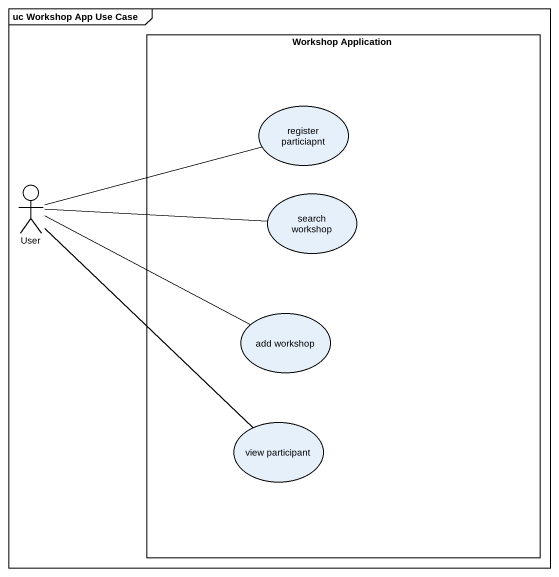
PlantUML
@startuml
mainframe uc Workshop App Use Case
rectangle "Workshop Application" as Workshop_Application {
  usecase "register particiapnt" as register_particiapnt
  usecase "search workshop" as search_workshop
  usecase "add workshop" as add_workshop
  usecase "view participant" as view_participant
}
actor User
User -right- register_particiapnt
User -right- search_workshop
User -right- add_workshop
User -- view_participant
@enduml
